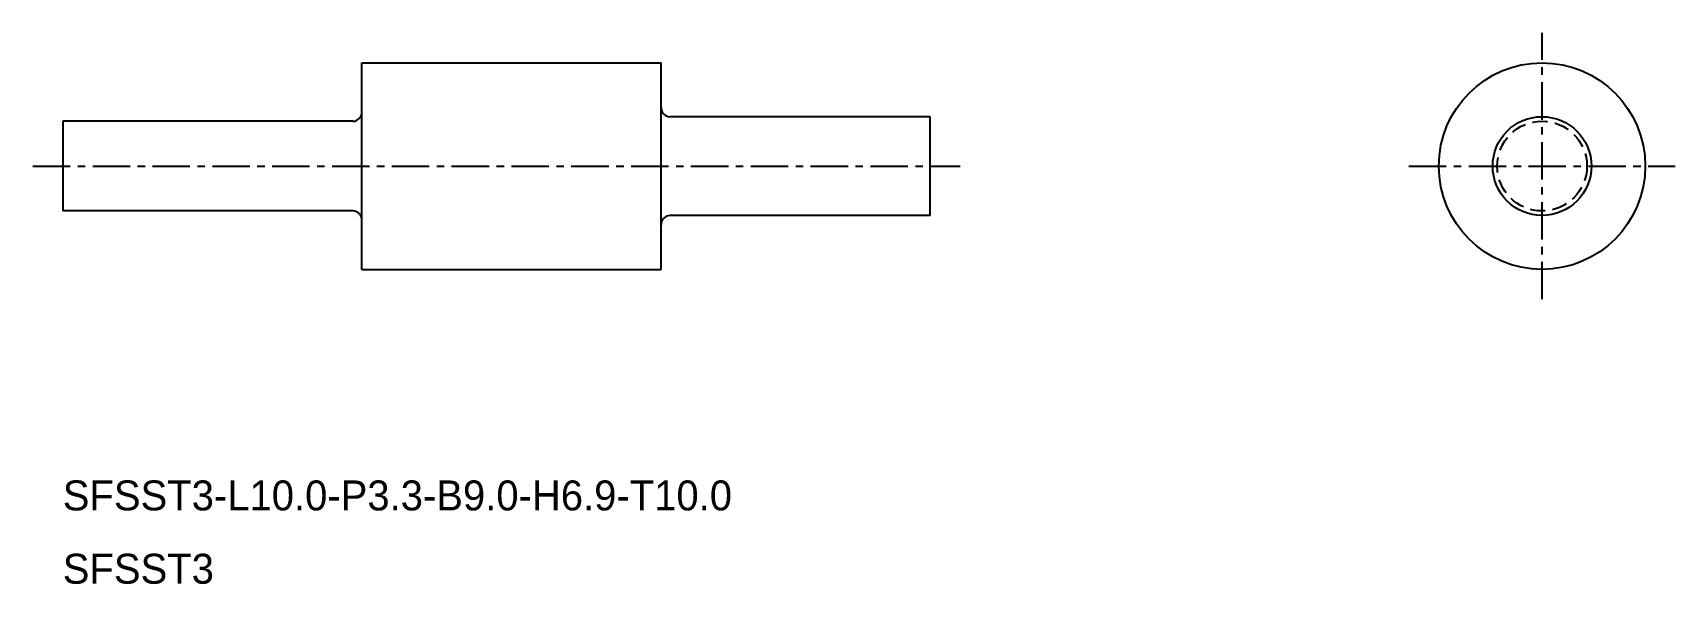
# Model space of a CAD drawing. Extents: x -1045.7 to -990.8, y -589.7 to -571.3.
import ezdxf

# ---------------------------------------------------------------- set-up
doc = ezdxf.new("R2010")
doc.units = 0
doc.linetypes.add('CENTER', pattern=[2, 1.25, -0.25, 0.25, -0.25])
doc.linetypes.add('DASHED', pattern=[0.75, 0.5, -0.25])
doc.layers.get('0').update_dxf_attribs({"linetype": 'CONTINUOUS'})
doc.layers.add('CENTER', color=1, linetype='CENTER')

msp = doc.modelspace()

# ---------------------------------------------------------------- linework, layer by layer
at = {"color": 7, "linetype": 'CONTINUOUS'}
for p, q in [((-1034.748, -579.227), (-1034.748, -572.327)), ((-1034.748, -572.327), (-1024.748, -572.327)), ((-1024.748, -579.227), (-1024.748, -572.327)), ((-1015.748, -574.127), (-1024.448, -574.127)), ((-1015.748, -577.427), (-1015.748, -574.127)), ((-1035.048, -574.277), (-1044.748, -574.277)), ((-1044.748, -574.277), (-1044.748, -577.277)), ((-1035.048, -577.277), (-1044.748, -577.277)), ((-1015.748, -577.427), (-1024.448, -577.427)), ((-1034.748, -579.227), (-1024.748, -579.227))]:
    msp.add_line(p, q, dxfattribs=at)
for radius in [3.45, 1.65]:
    msp.add_circle((-995.298, -575.777), radius, dxfattribs=at)
at = {"color": 3, "linetype": 'DASHED'}
msp.add_circle((-995.298, -575.777), 1.5, dxfattribs=at)
at = {"color": 7, "linetype": 'CONTINUOUS'}
for centre, start, end in [((-1035.048, -573.977), 270, 360), ((-1024.448, -573.827), 180, 270), ((-1035.048, -577.577), 0, 90), ((-1024.448, -577.727), 90, 180)]:
    msp.add_arc(centre, 0.3, start, end, dxfattribs=at)
at = {"layer": 'CENTER', "color": 1, "linetype": 'CENTER'}
for p, q in [((-995.298, -580.227), (-995.298, -571.327)), ((-1045.748, -575.777), (-1014.748, -575.777)), ((-999.748, -575.777), (-990.848, -575.777))]:
    msp.add_line(p, q, dxfattribs=at)

# ---------------------------------------------------------------- texts
at = {"color": 7, "linetype": 'CONTINUOUS'}
for s, p in [('SFSST3-L10.0-P3.3-B9.0-H6.9-T10.0', (-1044.748, -587.277)), ('SFSST3', (-1044.748, -589.726))]:
    msp.add_text(s, height=1, dxfattribs=at).set_placement(p)

doc.saveas('drawing.dxf')
